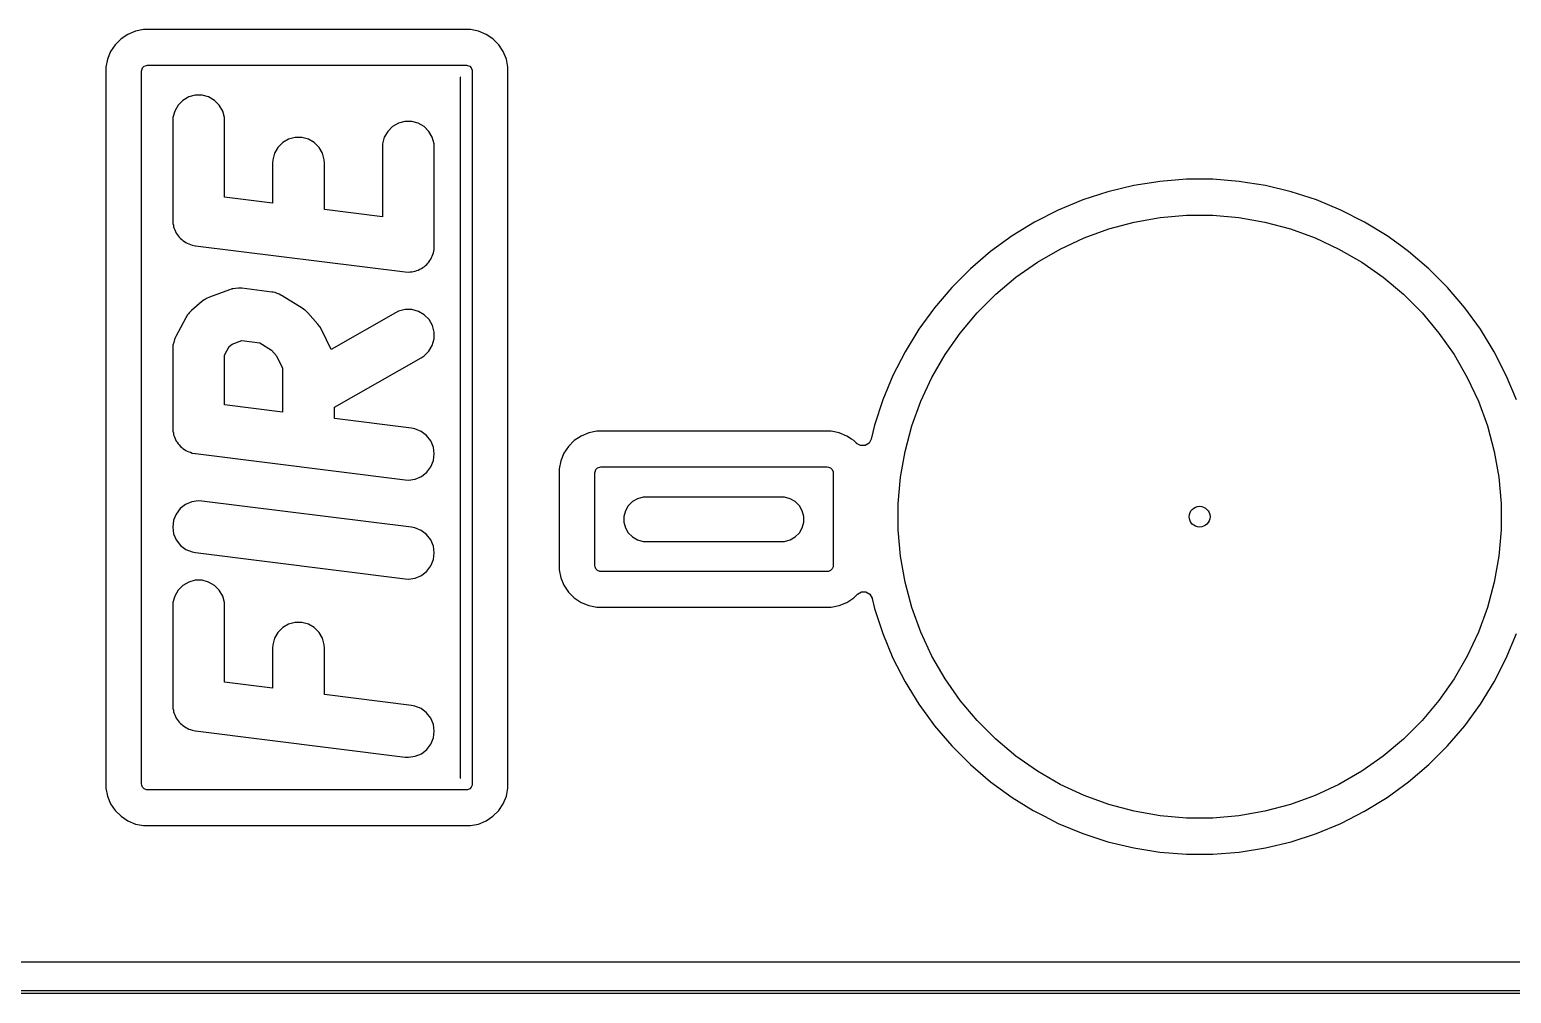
# Model space of a CAD drawing. Extents: x 70.6 to 149.6, y -117.6 to -52.5.
# Drawn here: x 88.42 to 113.37, y -117.58 to -101.35 of the extents above; entities that cross this region are included whole.
import ezdxf

# ---------------------------------------------------------------- set-up
doc = ezdxf.new("R2010")
doc.units = 0
doc.layers.add('BLACK', color=7, linetype='CONTINUOUS')

msp = doc.modelspace()

# ---------------------------------------------------------------- linework, layer by layer
at = {"layer": 'BLACK', "linetype": 'CONTINUOUS'}
for p, q in [((89.957426, -101.507059), (89.859861, -101.604624)), ((89.957433, -101.507053), (89.957426, -101.507059)), ((90.072156, -101.430397), (89.957433, -101.507053)), ((90.072162, -101.430394), (90.072156, -101.430397)), ((90.199642, -101.37759), (90.072162, -101.430394)), ((90.199646, -101.377589), (90.199642, -101.37759)), ((90.334979, -101.35067), (90.199646, -101.377589)), ((90.472965, -101.35067), (90.334979, -101.35067)), ((95.841701, -101.35067), (90.472965, -101.35067)), ((95.977033, -101.377589), (95.841701, -101.35067)), ((95.977037, -101.37759), (95.977033, -101.377589)), ((96.104517, -101.430394), (95.977037, -101.37759)), ((96.104523, -101.430397), (96.104517, -101.430394)), ((96.219246, -101.507053), (96.104523, -101.430397)), ((96.21925, -101.507056), (96.219246, -101.507053)), ((96.316822, -101.604628), (96.21925, -101.507056)), ((89.783196, -101.71936), (89.730392, -101.84684)), ((89.783199, -101.719354), (89.783196, -101.71936)), ((89.859855, -101.604631), (89.783199, -101.719354)), ((89.859861, -101.604624), (89.859855, -101.604631)), ((96.393483, -101.719359), (96.316822, -101.604628)), ((96.446288, -101.846842), (96.393483, -101.719359)), ((89.730391, -101.846844), (89.703472, -101.982176)), ((89.703472, -101.982176), (89.703472, -114.120163)), ((89.730392, -101.84684), (89.730391, -101.846844)), ((90.303972, -102.05117), (90.305893, -102.031661)), ((90.305893, -102.031661), (90.320825, -101.995613)), ((90.320825, -101.995613), (90.348415, -101.968023)), ((90.348415, -101.968023), (90.384463, -101.953091)), ((90.384463, -101.953091), (90.403972, -101.95117)), ((90.403972, -101.95117), (95.772708, -101.95117)), ((95.772708, -101.95117), (95.792217, -101.953091)), ((95.792217, -101.953091), (95.828265, -101.968023)), ((95.828265, -101.968023), (95.855855, -101.995613)), ((95.855855, -101.995613), (95.870787, -102.031661)), ((95.870787, -102.031661), (95.872708, -102.05117)), ((96.473208, -101.982177), (96.446288, -101.846842)), ((96.473208, -108.744543), (96.473208, -101.982177)), ((90.303972, -114.05117), (90.303972, -102.05117)), ((95.670204, -102.15117), (95.670204, -113.95117)), ((95.672708, -102.15117), (95.670204, -102.15117)), ((95.672708, -113.95117), (95.672708, -102.15117)), ((95.872708, -102.05117), (95.872708, -114.05117)), ((91.09778, -102.48441), (90.998871, -102.541515)), ((91.208099, -102.45485), (91.09778, -102.48441)), ((91.322309, -102.45485), (91.208099, -102.45485)), ((91.432628, -102.48441), (91.322309, -102.45485)), ((91.531537, -102.541515), (91.432628, -102.48441)), ((90.861007, -102.721183), (90.831447, -102.831502)), ((90.918112, -102.622274), (90.861007, -102.721183)), ((90.998871, -102.541515), (90.918112, -102.622274)), ((91.612296, -102.622274), (91.531537, -102.541515)), ((91.669401, -102.721183), (91.612296, -102.622274)), ((91.698961, -102.831502), (91.669401, -102.721183)), ((90.831447, -102.831502), (90.827704, -102.888607)), ((90.827704, -102.888607), (90.827704, -104.555274)), ((91.702704, -102.888607), (91.698961, -102.831502)), ((91.702704, -104.169056), (91.702704, -102.888607)), ((94.528871, -102.982765), (94.448112, -103.063524)), ((94.62778, -102.92566), (94.528871, -102.982765)), ((94.738099, -102.8961), (94.62778, -102.92566)), ((94.852309, -102.8961), (94.738099, -102.8961)), ((94.962628, -102.92566), (94.852309, -102.8961)), ((95.061537, -102.982765), (94.962628, -102.92566)), ((95.142296, -103.063524), (95.061537, -102.982765)), ((92.679823, -103.251634), (92.599064, -103.332393)), ((92.778732, -103.194529), (92.679823, -103.251634)), ((92.889051, -103.164969), (92.778732, -103.194529)), ((93.003261, -103.164969), (92.889051, -103.164969)), ((93.11358, -103.194529), (93.003261, -103.164969)), ((93.212489, -103.251634), (93.11358, -103.194529)), ((93.293248, -103.332393), (93.212489, -103.251634)), ((94.361447, -103.272752), (94.357704, -103.329857)), ((94.391007, -103.162433), (94.361447, -103.272752)), ((94.448112, -103.063524), (94.391007, -103.162433)), ((95.199401, -103.162433), (95.142296, -103.063524)), ((95.228961, -103.272752), (95.199401, -103.162433)), ((95.232704, -103.329857), (95.228961, -103.272752)), ((92.541959, -103.431302), (92.512399, -103.541621)), ((92.599064, -103.332393), (92.541959, -103.431302)), ((93.350353, -103.431302), (93.293248, -103.332393)), ((93.379913, -103.541621), (93.350353, -103.431302)), ((94.357704, -103.329857), (94.357704, -104.500931)), ((95.232704, -104.996524), (95.232704, -103.329857)), ((92.512399, -103.541621), (92.508656, -103.598726)), ((92.508656, -103.598726), (92.508656, -104.2698)), ((93.383656, -103.598726), (93.379913, -103.541621)), ((93.383656, -104.379175), (93.383656, -103.598726)), ((107.009275, -103.975519), (106.575224, -104.079727)), ((107.380327, -103.916751), (107.009275, -103.975519)), ((107.450154, -103.905692), (107.380327, -103.916751)), ((107.895153, -103.87067), (107.450154, -103.905692)), ((108.341527, -103.87067), (107.895153, -103.87067)), ((108.786526, -103.905692), (108.341527, -103.87067)), ((108.92618, -103.92781), (108.786526, -103.905692)), ((109.227404, -103.975519), (108.92618, -103.92781)), ((109.661455, -104.079727), (109.227404, -103.975519)), ((92.508656, -104.2698), (91.702704, -104.169056)), ((106.150693, -104.217666), (105.738307, -104.388482)), ((106.150715, -104.217658), (106.150693, -104.217666)), ((106.575224, -104.079727), (106.150715, -104.217658)), ((110.085964, -104.217658), (109.661455, -104.079727)), ((110.085986, -104.217666), (110.085964, -104.217658)), ((110.498372, -104.388482), (110.085986, -104.217666)), ((94.357704, -104.500931), (93.383656, -104.379175)), ((105.738307, -104.388482), (105.340592, -104.591127)), ((107.018827, -104.591586), (107.455267, -104.51463)), ((107.455267, -104.51463), (107.896754, -104.476005)), ((107.896754, -104.476005), (108.339926, -104.476005)), ((108.339926, -104.476005), (108.781413, -104.51463)), ((108.781413, -104.51463), (109.217853, -104.591586)), ((110.896087, -104.591127), (110.498372, -104.388482)), ((90.827704, -104.555274), (90.82783, -104.557204)), ((90.82783, -104.557204), (90.827714, -104.558137)), ((90.827714, -104.558137), (90.828051, -104.560578)), ((90.828051, -104.560578), (90.831447, -104.612379)), ((90.831447, -104.612379), (90.839238, -104.641455)), ((90.839238, -104.641455), (90.843362, -104.671271)), ((90.843362, -104.671271), (90.853954, -104.696376)), ((90.853954, -104.696376), (90.861007, -104.722698)), ((90.861007, -104.722698), (90.876057, -104.748766)), ((90.876057, -104.748766), (90.887758, -104.776499)), ((90.887758, -104.776499), (90.904487, -104.798007)), ((105.340592, -104.591127), (104.959988, -104.824363)), ((106.174308, -104.857862), (106.590755, -104.706288)), ((106.590755, -104.706288), (107.018827, -104.591586)), ((109.217853, -104.591586), (109.645925, -104.706288)), ((109.645925, -104.706288), (110.062372, -104.857862)), ((110.896095, -104.591132), (110.896087, -104.591127)), ((111.276692, -104.824363), (110.896095, -104.591132)), ((90.904487, -104.798007), (90.918112, -104.821607)), ((90.918112, -104.821607), (90.939396, -104.842891)), ((90.939396, -104.842891), (90.957876, -104.866651)), ((90.957876, -104.866651), (90.979602, -104.883097)), ((90.979602, -104.883097), (90.998871, -104.902366)), ((90.998871, -104.902366), (91.024939, -104.917416)), ((91.024939, -104.917416), (91.048938, -104.935583)), ((91.048938, -104.935583), (91.074179, -104.945845)), ((91.074179, -104.945845), (91.09778, -104.959471)), ((91.09778, -104.959471), (91.126857, -104.967262)), ((91.126857, -104.967262), (91.154739, -104.978598)), ((91.154739, -104.978598), (91.205716, -104.988392)), ((91.205716, -104.988392), (91.208099, -104.989031)), ((91.208099, -104.989031), (91.209039, -104.989031)), ((91.209039, -104.989031), (91.210939, -104.989396)), ((91.210939, -104.989396), (94.740939, -105.430646)), ((95.228961, -105.053629), (95.232704, -104.996524)), ((104.959988, -104.824363), (104.59886, -105.086736)), ((105.772657, -105.045155), (106.174308, -104.857862)), ((110.062372, -104.857862), (110.464023, -105.045155)), ((111.499113, -104.985961), (111.276692, -104.824363)), ((111.637819, -105.086736), (111.499113, -104.985961)), ((95.106581, -105.303852), (95.123027, -105.282125)), ((95.123027, -105.282125), (95.142296, -105.262857)), ((95.142296, -105.262857), (95.157346, -105.236788)), ((95.157346, -105.236788), (95.175513, -105.21279)), ((95.175513, -105.21279), (95.185775, -105.187548)), ((95.185775, -105.187548), (95.199401, -105.163948)), ((95.199401, -105.163948), (95.207192, -105.13487)), ((95.207192, -105.13487), (95.218528, -105.106989)), ((95.218528, -105.106989), (95.221907, -105.079952)), ((95.221907, -105.079952), (95.228961, -105.053629)), ((104.59885, -105.086744), (104.259439, -105.376629)), ((104.59886, -105.086736), (104.59885, -105.086744)), ((105.025832, -105.520935), (105.388858, -105.266741)), ((105.388858, -105.266741), (105.772657, -105.045155)), ((110.464023, -105.045155), (110.847822, -105.266741)), ((110.847822, -105.266741), (111.210848, -105.520935)), ((111.637829, -105.086744), (111.637819, -105.086736)), ((111.97724, -105.376629), (111.637829, -105.086744)), ((94.740939, -105.430646), (94.798067, -105.434014)), ((94.798067, -105.434014), (94.825056, -105.430281)), ((94.825056, -105.430281), (94.852309, -105.430281)), ((94.852309, -105.430281), (94.881386, -105.422489)), ((94.881386, -105.422489), (94.9112, -105.418366)), ((94.9112, -105.418366), (94.936304, -105.407774)), ((94.936304, -105.407774), (94.962628, -105.400721)), ((94.962628, -105.400721), (94.988696, -105.38567)), ((94.988696, -105.38567), (95.016429, -105.37397)), ((95.016429, -105.37397), (95.037937, -105.35724)), ((95.037937, -105.35724), (95.061537, -105.343616)), ((95.061537, -105.343616), (95.082821, -105.322331)), ((95.082821, -105.322331), (95.106581, -105.303852)), ((104.259439, -105.376629), (103.943799, -105.692269)), ((104.686342, -105.805801), (105.025832, -105.520935)), ((111.210848, -105.520935), (111.550338, -105.805801)), ((112.29288, -105.692269), (111.97724, -105.376629)), ((91.785498, -105.729108), (91.449307, -105.853751)), ((91.814534, -105.720455), (91.785498, -105.729108)), ((91.821588, -105.71748), (91.814534, -105.720455)), ((91.827063, -105.716722), (91.821588, -105.71748)), ((91.840342, -105.712766), (91.827063, -105.716722)), ((91.887663, -105.70834), (91.840342, -105.712766)), ((91.934721, -105.701832), (91.887663, -105.70834)), ((91.948548, -105.702647), (91.934721, -105.701832)), ((91.954057, -105.702132), (91.948548, -105.702647)), ((91.961609, -105.703417), (91.954057, -105.702132)), ((91.99185, -105.7052), (91.961609, -105.703417)), ((92.496134, -105.768235), (91.99185, -105.7052)), ((92.507856, -105.770487), (92.496134, -105.768235)), ((92.512798, -105.770645), (92.507856, -105.770487)), ((92.519968, -105.772814), (92.512798, -105.770645)), ((92.552334, -105.779032), (92.519968, -105.772814)), ((92.58666, -105.792987), (92.552334, -105.779032)), ((103.943799, -105.692269), (103.653914, -106.03168)), ((112.582765, -106.03168), (112.29288, -105.692269)), ((91.314894, -105.933323), (91.146799, -106.078977)), ((91.360502, -105.898756), (91.314894, -105.933323)), ((91.379679, -105.88944), (91.360502, -105.898756)), ((91.397064, -105.877112), (91.379679, -105.88944)), ((91.449307, -105.853751), (91.397064, -105.877112)), ((92.622116, -105.803713), (92.58666, -105.792987)), ((92.651187, -105.819222), (92.622116, -105.803713)), ((92.658135, -105.822047), (92.651187, -105.819222)), ((92.66208, -105.825033), (92.658135, -105.822047)), ((92.672608, -105.83065), (92.66208, -105.825033)), ((93.008799, -106.039341), (92.672608, -105.83065)), ((104.372971, -106.119172), (104.686342, -105.805801)), ((111.550338, -105.805801), (111.863709, -106.119172)), ((91.048052, -106.202276), (90.879958, -106.514597)), ((91.078412, -106.153765), (91.048052, -106.202276)), ((91.093643, -106.137596), (91.078412, -106.153765)), ((91.106093, -106.119202), (91.093643, -106.137596)), ((91.146799, -106.078977), (91.106093, -106.119202)), ((93.055342, -106.072638), (93.008799, -106.039341)), ((93.058817, -106.076342), (93.055342, -106.072638)), ((93.063068, -106.079119), (93.058817, -106.076342)), ((93.103955, -106.119159), (93.063068, -106.079119)), ((93.27205, -106.306837), (93.103955, -106.119159)), ((94.578825, -106.116279), (93.49429, -106.733434)), ((94.630308, -106.091289), (94.578825, -106.116279)), ((94.74081, -106.062419), (94.630308, -106.091289)), ((94.855018, -106.063132), (94.74081, -106.062419)), ((94.96515, -106.09338), (94.855018, -106.063132)), ((95.0637, -106.151102), (94.96515, -106.09338)), ((95.143953, -106.232364), (95.0637, -106.151102)), ((95.200439, -106.331628), (95.143953, -106.232364)), ((103.653906, -106.03169), (103.391533, -106.392818)), ((103.653914, -106.03168), (103.653906, -106.03169)), ((104.088105, -106.458662), (104.372971, -106.119172)), ((111.863709, -106.119172), (112.148575, -106.458662)), ((112.582773, -106.03169), (112.582765, -106.03168)), ((112.582862, -106.031813), (112.582773, -106.03169)), ((112.845147, -106.392818), (112.582862, -106.031813)), ((90.879958, -106.514597), (90.864473, -106.548513)), ((93.307361, -106.351871), (93.27205, -106.306837)), ((93.309915, -106.356917), (93.307361, -106.351871)), ((93.313578, -106.361224), (93.309915, -106.356917)), ((93.341435, -106.411213), (93.313578, -106.361224)), ((93.49429, -106.733434), (93.341435, -106.411213)), ((95.229309, -106.44213), (95.200439, -106.331628)), ((95.228596, -106.556337), (95.229309, -106.44213)), ((103.391533, -106.392818), (103.158297, -106.773422)), ((103.833911, -106.821688), (104.088105, -106.458662)), ((112.148575, -106.458662), (112.402769, -106.821688)), ((113.078378, -106.773415), (112.845147, -106.392818)), ((90.830142, -106.684733), (90.827704, -106.721941)), ((90.827704, -106.721941), (90.827704, -108.055274)), ((90.83085, -106.673936), (90.829936, -106.677808)), ((90.829936, -106.677808), (90.830142, -106.684733)), ((90.831447, -106.664836), (90.83085, -106.673936)), ((90.844552, -106.615925), (90.831447, -106.664836)), ((90.85619, -106.566656), (90.844552, -106.615925)), ((90.859976, -106.558361), (90.85619, -106.566656)), ((90.861007, -106.554517), (90.859976, -106.558361)), ((90.864473, -106.548513), (90.861007, -106.554517)), ((91.702704, -106.832196), (91.780487, -106.687674)), ((91.780487, -106.687674), (91.827905, -106.646585)), ((91.827905, -106.646585), (91.989416, -106.586705)), ((91.989416, -106.586705), (92.292535, -106.624595)), ((92.292535, -106.624595), (92.494022, -106.749668)), ((92.494022, -106.749668), (92.578015, -106.843446)), ((95.059364, -106.845273), (95.140626, -106.76502)), ((95.140626, -106.76502), (95.198348, -106.66647)), ((95.198348, -106.66647), (95.228596, -106.556337)), ((103.158297, -106.773422), (102.955652, -107.171137)), ((113.281028, -107.171138), (113.078378, -106.773415)), ((91.702704, -107.669056), (91.702704, -106.832196)), ((92.578015, -106.843446), (92.676751, -107.051582)), ((93.551751, -107.707487), (95.011583, -106.876769)), ((95.011583, -106.876769), (95.059364, -106.845273)), ((103.612325, -107.205487), (103.833911, -106.821688)), ((112.402769, -106.821688), (112.624355, -107.205487)), ((92.676751, -107.051582), (92.676751, -107.790812)), ((102.955652, -107.171137), (102.784836, -107.583523)), ((103.425032, -107.607138), (103.612325, -107.205487)), ((112.624355, -107.205487), (112.811648, -107.607138)), ((113.451848, -107.583535), (113.281028, -107.171138)), ((92.676751, -107.790812), (91.702704, -107.669056)), ((93.551751, -107.900187), (93.551751, -107.707487)), ((102.784828, -107.583545), (102.646896, -108.008054)), ((102.784836, -107.583523), (102.784828, -107.583545)), ((103.273458, -108.023585), (103.425032, -107.607138)), ((112.811648, -107.607138), (112.963222, -108.023585)), ((94.849469, -108.062402), (93.551751, -107.900187)), ((102.646896, -108.008054), (102.590153, -108.244406)), ((103.158756, -108.451657), (103.273458, -108.023585)), ((112.963222, -108.023585), (113.077924, -108.451657)), ((90.827704, -108.055274), (90.82783, -108.057204)), ((90.82783, -108.057204), (90.827714, -108.058137)), ((90.827714, -108.058137), (90.828051, -108.060578)), ((90.828051, -108.060578), (90.831447, -108.112379)), ((90.831447, -108.112379), (90.839238, -108.141455)), ((90.839238, -108.141455), (90.843362, -108.171271)), ((90.843362, -108.171271), (90.853954, -108.196376)), ((90.853954, -108.196376), (90.861007, -108.222698)), ((90.861007, -108.222698), (90.876057, -108.248766)), ((90.876057, -108.248766), (90.887758, -108.276499)), ((94.905669, -108.073199), (94.849469, -108.062402)), ((95.011469, -108.116215), (94.905669, -108.073199)), ((95.102532, -108.185147), (95.011469, -108.116215)), ((95.17265, -108.275299), (95.102532, -108.185147)), ((95.217046, -108.380527), (95.17265, -108.275299)), ((97.58992, -108.269426), (97.492355, -108.366991)), ((97.589927, -108.26942), (97.58992, -108.269426)), ((97.70465, -108.192764), (97.589927, -108.26942)), ((97.704656, -108.192761), (97.70465, -108.192764)), ((97.832136, -108.139957), (97.704656, -108.192761)), ((97.83214, -108.139956), (97.832136, -108.139957)), ((97.967473, -108.113037), (97.83214, -108.139956)), ((98.105459, -108.113037), (97.967473, -108.113037)), ((101.916804, -108.113037), (98.105459, -108.113037)), ((102.052136, -108.139956), (101.916804, -108.113037)), ((102.05214, -108.139957), (102.052136, -108.139956)), ((102.17962, -108.192761), (102.05214, -108.139957)), ((102.179626, -108.192764), (102.17962, -108.192761)), ((102.256913, -108.244406), (102.179626, -108.192764)), ((102.294353, -108.269423), (102.256913, -108.244406)), ((102.294356, -108.269426), (102.294353, -108.269423)), ((102.339911, -108.314981), (102.294356, -108.269426)), ((102.590153, -108.244406), (102.55335, -108.312187)), ((90.887758, -108.276499), (90.904487, -108.298007)), ((90.904487, -108.298007), (90.918112, -108.321607)), ((90.918112, -108.321607), (90.939396, -108.342891)), ((90.939396, -108.342891), (90.957876, -108.366651)), ((90.957876, -108.366651), (90.979602, -108.383097)), ((90.979602, -108.383097), (90.998871, -108.402366)), ((90.998871, -108.402366), (91.024939, -108.417416)), ((91.024939, -108.417416), (91.048938, -108.435583)), ((91.048938, -108.435583), (91.074179, -108.445845)), ((91.074179, -108.445845), (91.09778, -108.459471)), ((91.09778, -108.459471), (91.126857, -108.467262)), ((91.126857, -108.467262), (91.154739, -108.478598)), ((91.154739, -108.478598), (91.205716, -108.488392)), ((91.205716, -108.488392), (91.208099, -108.489031)), ((91.208099, -108.489031), (91.209039, -108.489031)), ((91.209039, -108.489031), (91.210939, -108.489396)), ((91.210939, -108.489396), (94.740939, -108.930646)), ((95.232694, -108.493661), (95.217046, -108.380527)), ((95.218528, -108.606989), (95.232694, -108.493661)), ((97.41569, -108.481727), (97.362886, -108.609207)), ((97.415693, -108.481721), (97.41569, -108.481727)), ((97.492349, -108.366998), (97.415693, -108.481721)), ((97.492355, -108.366991), (97.492349, -108.366998)), ((102.342705, -108.317702), (102.339911, -108.314981)), ((102.410486, -108.354505), (102.342705, -108.317702)), ((102.487588, -108.352486), (102.410486, -108.354505)), ((102.55335, -108.312187), (102.487588, -108.352486)), ((103.0818, -108.888097), (103.158756, -108.451657)), ((113.077924, -108.451657), (113.15488, -108.888097)), ((95.106581, -108.803852), (95.175513, -108.71279)), ((95.175513, -108.71279), (95.218528, -108.606989)), ((96.473208, -114.120163), (96.473208, -108.744543)), ((97.362885, -108.609211), (97.335966, -108.744543)), ((97.335966, -108.744543), (97.335966, -110.443635)), ((97.362886, -108.609207), (97.362885, -108.609211)), ((97.938387, -108.794028), (97.953319, -108.75798)), ((97.953319, -108.75798), (97.980909, -108.73039)), ((97.980909, -108.73039), (98.016957, -108.715458)), ((98.016957, -108.715458), (98.036466, -108.713537)), ((98.036466, -108.713537), (101.847811, -108.713537)), ((101.847811, -108.713537), (101.86732, -108.715458)), ((101.86732, -108.715458), (101.903368, -108.73039)), ((101.903368, -108.73039), (101.930958, -108.75798)), ((101.930958, -108.75798), (101.94589, -108.794028)), ((94.740939, -108.930646), (94.798067, -108.934014)), ((94.798067, -108.934014), (94.9112, -108.918366)), ((94.9112, -108.918366), (95.016429, -108.87397)), ((95.016429, -108.87397), (95.106581, -108.803852)), ((97.936466, -108.813537), (97.938387, -108.794028)), ((97.936466, -110.374642), (97.936466, -108.813537)), ((101.94589, -108.794028), (101.947811, -108.813537)), ((101.947811, -108.813537), (101.947811, -110.374642)), ((103.043175, -109.329584), (103.0818, -108.888097)), ((113.15488, -108.888097), (113.193505, -109.329584)), ((98.65254, -109.24816), (98.56776, -109.297107)), ((98.747099, -109.222823), (98.65254, -109.24816)), ((98.796046, -109.219615), (98.747099, -109.222823)), ((101.081761, -109.219615), (98.796046, -109.219615)), ((101.130708, -109.222823), (101.081761, -109.219615)), ((101.225267, -109.24816), (101.130708, -109.222823)), ((101.310047, -109.297107), (101.225267, -109.24816)), ((90.884895, -109.505675), (90.84188, -109.611476)), ((90.953827, -109.414613), (90.884895, -109.505675)), ((91.043979, -109.344495), (90.953827, -109.414613)), ((91.149207, -109.300099), (91.043979, -109.344495)), ((91.262341, -109.284451), (91.149207, -109.300099)), ((91.319469, -109.287819), (91.262341, -109.284451)), ((94.849469, -109.729069), (91.319469, -109.287819)), ((98.449591, -109.451109), (98.424254, -109.545668)), ((98.498538, -109.366329), (98.449591, -109.451109)), ((98.56776, -109.297107), (98.498538, -109.366329)), ((101.379269, -109.366329), (101.310047, -109.297107)), ((101.428216, -109.451109), (101.379269, -109.366329)), ((101.453553, -109.545668), (101.428216, -109.451109)), ((103.043175, -109.772756), (103.043175, -109.329584)), ((113.193505, -109.329584), (113.193505, -109.772756)), ((90.84188, -109.611476), (90.827714, -109.724804)), ((90.827714, -109.724804), (90.843362, -109.837938)), ((94.905669, -109.739866), (94.849469, -109.729069)), ((95.011469, -109.782882), (94.905669, -109.739866)), ((98.424254, -109.545668), (98.424254, -109.643562)), ((98.424254, -109.643562), (98.449591, -109.738121)), ((98.449591, -109.738121), (98.498538, -109.822901)), ((101.379269, -109.822901), (101.428216, -109.738121)), ((101.428216, -109.738121), (101.453553, -109.643562)), ((101.453553, -109.643562), (101.453553, -109.545668)), ((103.0818, -110.214243), (103.043175, -109.772756)), ((113.193505, -109.772756), (113.15488, -110.214243)), ((90.843362, -109.837938), (90.887758, -109.943166)), ((90.887758, -109.943166), (90.957876, -110.033318)), ((95.102532, -109.851814), (95.011469, -109.782882)), ((95.17265, -109.941966), (95.102532, -109.851814)), ((95.217046, -110.047194), (95.17265, -109.941966)), ((98.498538, -109.822901), (98.56776, -109.892123)), ((98.56776, -109.892123), (98.65254, -109.94107)), ((98.65254, -109.94107), (98.747099, -109.966407)), ((98.747099, -109.966407), (98.796046, -109.969615)), ((98.796046, -109.969615), (101.081761, -109.969615)), ((101.081761, -109.969615), (101.130708, -109.966407)), ((101.130708, -109.966407), (101.225267, -109.94107)), ((101.225267, -109.94107), (101.310047, -109.892123)), ((101.310047, -109.892123), (101.379269, -109.822901)), ((90.957876, -110.033318), (91.048938, -110.10225)), ((91.048938, -110.10225), (91.154739, -110.145265)), ((91.154739, -110.145265), (91.210939, -110.156063)), ((91.210939, -110.156063), (94.740939, -110.597313)), ((95.232694, -110.160328), (95.217046, -110.047194)), ((95.218528, -110.273656), (95.232694, -110.160328)), ((103.158756, -110.650683), (103.0818, -110.214243)), ((113.15488, -110.214243), (113.077924, -110.650683)), ((95.016429, -110.540637), (95.106581, -110.470519)), ((95.106581, -110.470519), (95.175513, -110.379457)), ((95.175513, -110.379457), (95.218528, -110.273656)), ((97.335966, -110.443635), (97.362885, -110.578967)), ((97.938387, -110.394151), (97.936466, -110.374642)), ((97.953319, -110.430199), (97.938387, -110.394151)), ((97.980909, -110.457789), (97.953319, -110.430199)), ((98.016957, -110.472721), (97.980909, -110.457789)), ((98.036466, -110.474642), (98.016957, -110.472721)), ((101.847811, -110.474642), (98.036466, -110.474642)), ((101.86732, -110.472721), (101.847811, -110.474642)), ((101.903368, -110.457789), (101.86732, -110.472721)), ((101.930958, -110.430199), (101.903368, -110.457789)), ((101.94589, -110.394151), (101.930958, -110.430199)), ((101.947811, -110.374642), (101.94589, -110.394151)), ((90.998871, -110.708182), (90.918112, -110.788941)), ((91.09778, -110.651077), (90.998871, -110.708182)), ((91.208099, -110.621517), (91.09778, -110.651077)), ((91.322309, -110.621517), (91.208099, -110.621517)), ((91.432628, -110.651077), (91.322309, -110.621517)), ((91.531537, -110.708182), (91.432628, -110.651077)), ((91.612296, -110.788941), (91.531537, -110.708182)), ((94.740939, -110.597313), (94.798067, -110.600681)), ((94.798067, -110.600681), (94.9112, -110.585033)), ((94.9112, -110.585033), (95.016429, -110.540637)), ((97.362885, -110.578967), (97.362886, -110.578971)), ((97.362886, -110.578971), (97.41569, -110.706451)), ((97.41569, -110.706451), (97.415693, -110.706457)), ((97.415693, -110.706457), (97.492349, -110.82118)), ((103.273458, -111.078755), (103.158756, -110.650683)), ((113.077924, -110.650683), (112.963222, -111.078755)), ((90.831447, -110.998169), (90.827704, -111.055274)), ((90.861007, -110.88785), (90.831447, -110.998169)), ((90.918112, -110.788941), (90.861007, -110.88785)), ((91.669401, -110.88785), (91.612296, -110.788941)), ((91.698961, -110.998169), (91.669401, -110.88785)), ((91.702704, -111.055274), (91.698961, -110.998169)), ((97.492349, -110.82118), (97.492352, -110.821184)), ((97.492352, -110.821184), (97.589924, -110.918756)), ((97.589924, -110.918756), (97.589927, -110.918758)), ((97.589927, -110.918758), (97.70465, -110.995414)), ((97.70465, -110.995414), (97.704652, -110.995415)), ((97.704652, -110.995415), (97.704655, -110.995417)), ((97.704655, -110.995417), (97.832138, -111.048222)), ((102.052139, -111.048222), (102.179622, -110.995417)), ((102.179622, -110.995417), (102.294353, -110.918756)), ((102.294353, -110.918756), (102.35653, -110.856578)), ((102.35653, -110.856578), (102.423323, -110.818015)), ((102.423323, -110.818015), (102.500451, -110.818015)), ((102.500451, -110.818015), (102.567246, -110.856578)), ((102.567246, -110.856578), (102.605811, -110.923373)), ((102.605811, -110.923373), (102.606771, -110.927154)), ((102.606771, -110.927154), (102.646896, -111.094285)), ((90.827704, -111.055274), (90.827704, -112.721941)), ((91.702704, -112.335723), (91.702704, -111.055274)), ((97.832138, -111.048222), (97.967473, -111.075142)), ((97.967473, -111.075142), (101.916804, -111.075142)), ((101.916804, -111.075142), (102.052139, -111.048222)), ((102.646896, -111.094285), (102.784828, -111.518794)), ((103.425032, -111.495202), (103.273458, -111.078755)), ((112.963222, -111.078755), (112.811648, -111.495202)), ((92.599064, -111.49906), (92.541959, -111.597969)), ((92.679823, -111.418301), (92.599064, -111.49906)), ((92.778732, -111.361196), (92.679823, -111.418301)), ((92.889051, -111.331636), (92.778732, -111.361196)), ((93.003261, -111.331636), (92.889051, -111.331636)), ((93.11358, -111.361196), (93.003261, -111.331636)), ((93.212489, -111.418301), (93.11358, -111.361196)), ((93.293248, -111.49906), (93.212489, -111.418301)), ((93.350353, -111.597969), (93.293248, -111.49906)), ((102.784828, -111.518794), (102.784836, -111.518816)), ((102.784836, -111.518816), (102.955652, -111.931202)), ((103.612325, -111.896853), (103.425032, -111.495202)), ((112.811648, -111.495202), (112.624355, -111.896853)), ((113.281028, -111.931202), (113.451848, -111.518805)), ((92.512399, -111.708288), (92.508656, -111.765393)), ((92.508656, -111.765393), (92.508656, -112.436467)), ((92.541959, -111.597969), (92.512399, -111.708288)), ((93.379913, -111.708288), (93.350353, -111.597969)), ((93.383656, -111.765393), (93.379913, -111.708288)), ((93.383656, -112.545842), (93.383656, -111.765393)), ((102.955652, -111.931202), (103.158297, -112.328917)), ((103.833911, -112.280652), (103.612325, -111.896853)), ((112.624355, -111.896853), (112.402769, -112.280652)), ((113.078378, -112.328925), (113.281028, -111.931202)), ((92.508656, -112.436467), (91.702704, -112.335723)), ((103.158297, -112.328917), (103.158302, -112.328925)), ((103.158302, -112.328925), (103.391533, -112.709522)), ((104.088105, -112.643678), (103.833911, -112.280652)), ((112.402769, -112.280652), (112.148575, -112.643678)), ((112.845147, -112.709522), (113.078378, -112.328925)), ((90.827704, -112.721941), (90.82783, -112.723871)), ((90.82783, -112.723871), (90.827714, -112.724804)), ((90.827714, -112.724804), (90.828051, -112.727245)), ((90.828051, -112.727245), (90.831447, -112.779046)), ((94.849469, -112.729069), (93.383656, -112.545842)), ((94.905669, -112.739866), (94.849469, -112.729069)), ((95.011469, -112.782882), (94.905669, -112.739866)), ((103.391533, -112.709522), (103.526391, -112.895138)), ((104.372971, -112.983168), (104.088105, -112.643678)), ((112.148575, -112.643678), (111.863709, -112.983168)), ((112.582775, -113.070647), (112.845147, -112.709522)), ((90.831447, -112.779046), (90.839238, -112.808122)), ((90.839238, -112.808122), (90.843362, -112.837938)), ((90.843362, -112.837938), (90.853954, -112.863043)), ((90.853954, -112.863043), (90.861007, -112.889365)), ((90.861007, -112.889365), (90.876057, -112.915433)), ((90.876057, -112.915433), (90.887758, -112.943166)), ((90.887758, -112.943166), (90.904487, -112.964674)), ((90.904487, -112.964674), (90.918112, -112.988274)), ((90.918112, -112.988274), (90.939396, -113.009558)), ((90.939396, -113.009558), (90.957876, -113.033318)), ((95.102532, -112.851814), (95.011469, -112.782882)), ((95.17265, -112.941966), (95.102532, -112.851814)), ((95.217046, -113.047194), (95.17265, -112.941966)), ((103.526391, -112.895138), (103.653906, -113.070649)), ((104.686342, -113.296539), (104.372971, -112.983168)), ((111.863709, -112.983168), (111.550338, -113.296539)), ((90.957876, -113.033318), (90.979602, -113.049764)), ((90.979602, -113.049764), (90.998871, -113.069033)), ((90.998871, -113.069033), (91.024939, -113.084083)), ((91.024939, -113.084083), (91.048938, -113.10225)), ((91.048938, -113.10225), (91.074179, -113.112512)), ((91.074179, -113.112512), (91.09778, -113.126138)), ((91.09778, -113.126138), (91.126857, -113.133929)), ((91.126857, -113.133929), (91.154739, -113.145265)), ((91.154739, -113.145265), (91.205716, -113.155059)), ((91.205716, -113.155059), (91.208099, -113.155698)), ((91.208099, -113.155698), (91.209039, -113.155698)), ((91.209039, -113.155698), (91.210939, -113.156063)), ((91.210939, -113.156063), (94.740939, -113.597313)), ((95.232694, -113.160328), (95.217046, -113.047194)), ((95.218528, -113.273656), (95.232694, -113.160328)), ((103.653906, -113.070649), (103.653914, -113.070659)), ((103.653914, -113.070659), (103.943799, -113.41007)), ((112.292878, -113.410073), (112.582775, -113.070647)), ((95.016429, -113.540637), (95.106581, -113.470519)), ((95.106581, -113.470519), (95.175513, -113.379457)), ((95.175513, -113.379457), (95.218528, -113.273656)), ((103.943799, -113.41007), (104.259439, -113.72571)), ((105.025832, -113.581405), (104.686342, -113.296539)), ((111.550338, -113.296539), (111.210848, -113.581405)), ((111.977243, -113.725708), (112.292878, -113.410073)), ((94.740939, -113.597313), (94.798067, -113.600681)), ((94.798067, -113.600681), (94.9112, -113.585033)), ((94.9112, -113.585033), (95.016429, -113.540637)), ((104.259439, -113.72571), (104.59885, -114.015595)), ((105.388858, -113.835599), (105.025832, -113.581405)), ((111.210848, -113.581405), (110.847822, -113.835599)), ((111.637817, -114.015605), (111.977243, -113.725708)), ((95.670204, -113.95117), (95.672708, -113.95117)), ((105.772657, -114.057185), (105.388858, -113.835599)), ((110.847822, -113.835599), (110.464023, -114.057185)), ((89.703472, -114.120163), (89.730391, -114.255495)), ((89.730391, -114.255495), (89.730392, -114.255499)), ((89.730392, -114.255499), (89.783196, -114.382979)), ((90.305893, -114.070679), (90.303972, -114.05117)), ((90.320825, -114.106727), (90.305893, -114.070679)), ((90.348415, -114.134317), (90.320825, -114.106727)), ((90.384463, -114.149249), (90.348415, -114.134317)), ((90.403972, -114.15117), (90.384463, -114.149249)), ((95.772708, -114.15117), (90.403972, -114.15117)), ((95.792217, -114.149249), (95.772708, -114.15117)), ((95.828265, -114.134317), (95.792217, -114.149249)), ((95.855855, -114.106727), (95.828265, -114.134317)), ((95.870787, -114.070679), (95.855855, -114.106727)), ((95.872708, -114.05117), (95.870787, -114.070679)), ((96.393483, -114.382981), (96.446288, -114.255498)), ((96.446288, -114.255498), (96.473208, -114.120163)), ((104.59885, -114.015595), (104.59886, -114.015603)), ((104.59886, -114.015603), (104.598863, -114.015605)), ((104.598863, -114.015605), (104.959988, -114.277977)), ((106.174308, -114.244478), (105.772657, -114.057185)), ((106.590755, -114.396052), (106.174308, -114.244478)), ((110.062372, -114.244478), (109.645925, -114.396052)), ((110.464023, -114.057185), (110.062372, -114.244478)), ((111.276692, -114.277977), (111.637817, -114.015605)), ((89.783196, -114.382979), (89.783199, -114.382985)), ((89.783199, -114.382985), (89.859855, -114.497708)), ((89.859855, -114.497708), (89.859858, -114.497712)), ((89.859858, -114.497712), (89.95743, -114.595284)), ((96.21925, -114.595284), (96.316822, -114.497712)), ((96.316822, -114.497712), (96.393483, -114.382981)), ((104.959988, -114.277977), (105.318562, -114.497712)), ((105.318562, -114.497712), (105.340592, -114.511212)), ((105.340592, -114.511212), (105.505593, -114.595284)), ((107.018827, -114.510754), (106.590755, -114.396052)), ((107.455267, -114.58771), (107.018827, -114.510754)), ((109.217853, -114.510754), (108.781413, -114.58771)), ((109.645925, -114.396052), (109.217853, -114.510754)), ((110.498372, -114.713858), (110.896095, -114.511208)), ((110.896095, -114.511208), (111.276692, -114.277977)), ((89.95743, -114.595284), (89.957433, -114.595286)), ((89.957433, -114.595286), (90.072156, -114.671942)), ((90.072156, -114.671942), (90.072158, -114.671943)), ((90.072158, -114.671943), (90.072161, -114.671945)), ((90.072161, -114.671945), (90.199644, -114.72475)), ((90.199644, -114.72475), (90.334979, -114.75167)), ((90.334979, -114.75167), (95.841701, -114.75167)), ((95.841701, -114.75167), (95.977036, -114.72475)), ((95.977036, -114.72475), (96.104519, -114.671945)), ((96.104519, -114.671945), (96.21925, -114.595284)), ((105.505593, -114.595284), (105.738308, -114.713858)), ((105.738308, -114.713858), (106.150705, -114.884678)), ((107.896754, -114.626335), (107.455267, -114.58771)), ((108.339926, -114.626335), (107.896754, -114.626335)), ((108.781413, -114.58771), (108.339926, -114.626335)), ((110.085975, -114.884678), (110.498372, -114.713858)), ((106.150705, -114.884678), (106.575233, -115.022615)), ((109.661447, -115.022615), (110.085975, -114.884678)), ((106.575233, -115.022615), (107.009274, -115.12682)), ((107.009274, -115.12682), (107.450154, -115.196648)), ((107.450154, -115.196648), (107.895153, -115.23167)), ((107.895153, -115.23167), (107.89516, -115.23167)), ((107.89516, -115.23167), (108.34152, -115.23167)), ((108.34152, -115.23167), (108.341527, -115.23167)), ((108.341527, -115.23167), (108.786526, -115.196648)), ((108.786526, -115.196648), (109.227406, -115.12682)), ((109.227406, -115.12682), (109.661447, -115.022615)), ((148.027122, -117.05067), (72.149558, -117.05067)), ((149.58834, -117.57617), (70.58834, -117.57617)), ((70.61334, -117.52617), (149.56334, -117.52617))]:
    msp.add_line(p, q, dxfattribs=at)
at = {"layer": 'BLACK'}
msp.add_circle((108.11834, -109.55117), 0.175, dxfattribs=at)
msp.add_circle((108.11834, -109.55117), 0.175, dxfattribs=at)
at = {"layer": 'WHITE'}
msp.add_circle((108.11834, -109.55117), 0.175, dxfattribs=at)

doc.saveas('drawing.dxf')
